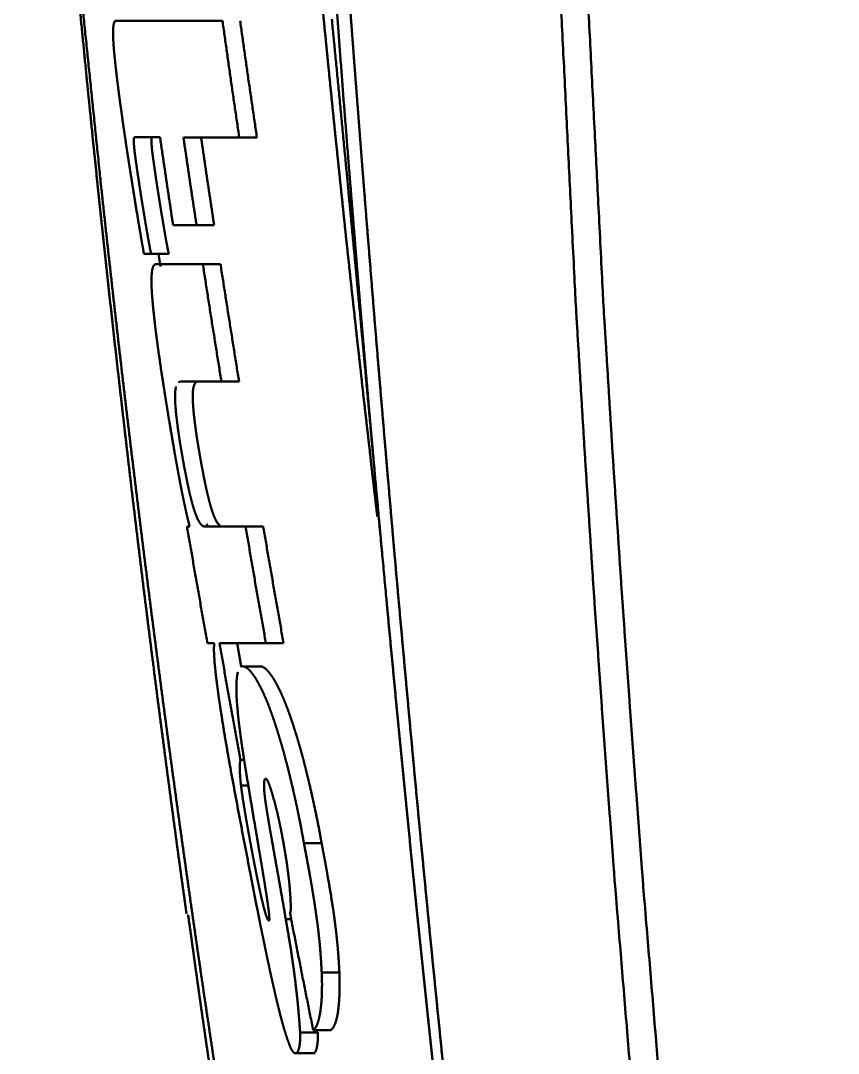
# Paper-space layout 'Layout1' of a CAD drawing. Header units: millimetres. Extents: x 102 to 294, y 28 to 266.
# Drawn here: x 249.74 to 259.86, y 131.88 to 144.66 of the extents above; entities that cross this region are included whole.
import ezdxf

# ---------------------------------------------------------------- set-up
doc = ezdxf.new("R2010")
doc.units = ezdxf.units.MM
doc.layers.add('170', color=7, linetype='Continuous', true_color=0xffffff)

psp = doc.layouts.get("Layout1")

# ---------------------------------------------------------------- linework, layer by layer
at = {"layer": '170', "color": 155, "linetype": 'Continuous', "lineweight": 50}
for p, q in [((252.444, 143.219), (252.663, 143.219)), ((251.916, 142.131), (252.134, 142.131)), ((251.445, 141.777), (251.469, 141.619)), ((251.994, 141.651), (252.212, 141.651)), ((251.721, 140.199), (251.693, 140.189)), ((252.224, 140.199), (252.442, 140.199)), ((252.042, 138.435), (252.05, 138.402)), ((252.523, 138.402), (252.741, 138.402)), ((252.469, 136.668), (252.417, 136.957)), ((252.775, 136.957), (252.993, 136.957)), ((252.476, 136.668), (252.464, 136.668)), ((252.461, 135.514), (252.505, 135.514)), ((252.556, 135.197), (252.466, 135.197)), ((253.245, 134.481), (253.464, 134.481)), ((253.02, 133.543), (253.086, 133.543)), ((253.416, 132.14), (253.198, 132.14))]:
    psp.add_line(p, q, dxfattribs=at)
for points, knots in [([(254.153, 138.527), (254.127, 138.749), (254.097, 139.006), (254.082, 139.136), (254.053, 139.395), (254.038, 139.525), (254.008, 139.787), (253.978, 140.05), (253.949, 140.315), (253.934, 140.448), (253.904, 140.715), (253.889, 140.849), (253.86, 141.118), (253.83, 141.389), (253.801, 141.662), (253.771, 141.936), (253.742, 142.212), (253.713, 142.489), (253.684, 142.768), (253.669, 142.908), (253.64, 143.189), (253.625, 143.33), (253.597, 143.613), (253.568, 143.898), (253.539, 144.185), (253.525, 144.329), (253.496, 144.618), (253.482, 144.763), (253.453, 145.054), (253.425, 145.347), (253.397, 145.641), (253.368, 145.937), (253.354, 146.086), (253.326, 146.384), (253.312, 146.534), (253.282, 146.861), (253.252, 147.194), (253.221, 147.532), (253.206, 147.705), (253.175, 148.052), (253.145, 148.405), (253.114, 148.765), (253.098, 148.946), (253.068, 149.314), (253.052, 149.501), (253.021, 149.877), (252.99, 150.26), (252.975, 150.453), (252.945, 150.844), (252.929, 151.043), (252.899, 151.443), (252.884, 151.645), (252.853, 152.054), (252.838, 152.262), (252.808, 152.679), (252.794, 152.89), (252.764, 153.317), (252.735, 153.749), (252.706, 154.188), (252.692, 154.41), (252.663, 154.858), (252.636, 155.311), (252.622, 155.54), (252.595, 156.002), (252.568, 156.47), (252.542, 156.944), (252.516, 157.424), (252.504, 157.667), (252.491, 157.91), (252.467, 158.402), (252.455, 158.651), (252.431, 159.152), (252.409, 159.659), (252.398, 159.914), (252.376, 160.43), (252.366, 160.691), (252.356, 160.952), (252.346, 161.216), (252.336, 161.48), (252.326, 161.747), (252.317, 162.014), (252.299, 162.553), (252.29, 162.826), (252.282, 163.099), (252.274, 163.375), (252.266, 163.651), (252.258, 163.93), (252.251, 164.209), (252.244, 164.491), (252.237, 164.773), (252.231, 165.058), (252.225, 165.343), (252.219, 165.631), (252.213, 165.918), (252.208, 166.209), (252.203, 166.5), (252.198, 166.794), (252.194, 167.088), (252.19, 167.385), (252.186, 167.682), (252.182, 167.982), (252.179, 168.282), (252.177, 168.585), (252.174, 168.888), (252.172, 169.195), (252.171, 169.501), (252.169, 169.81), (252.168, 170.119), (252.168, 170.431), (252.168, 170.743), (252.168, 171.058), (252.169, 171.374), (252.171, 172.01)], [0, 0, 0.006666, 0.014375, 0.018253, 0.026031, 0.029932, 0.037778, 0.045671, 0.05361, 0.057601, 0.065609, 0.069624, 0.0777, 0.085822, 0.093989, 0.102203, 0.110462, 0.118768, 0.127119, 0.131317, 0.139738, 0.14396, 0.152449, 0.160984, 0.169565, 0.173879, 0.182529, 0.186866, 0.195585, 0.204351, 0.213162, 0.22202, 0.226472, 0.235399, 0.239874, 0.249659, 0.259618, 0.269751, 0.274904, 0.285298, 0.295865, 0.306607, 0.312021, 0.323024, 0.328612, 0.339876, 0.351314, 0.357076, 0.368776, 0.374712, 0.386673, 0.392698, 0.404921, 0.411119, 0.423604, 0.42989, 0.442637, 0.455559, 0.468656, 0.475292, 0.488651, 0.502187, 0.508998, 0.522796, 0.53677, 0.550919, 0.565245, 0.572495, 0.579746, 0.594423, 0.60185, 0.616792, 0.631911, 0.639514, 0.654898, 0.662678, 0.670458, 0.678327, 0.686196, 0.694153, 0.702111, 0.718203, 0.726338, 0.734473, 0.742697, 0.750921, 0.759234, 0.767547, 0.775949, 0.784351, 0.792843, 0.801334, 0.809915, 0.818496, 0.827166, 0.835837, 0.844596, 0.853356, 0.862206, 0.871056, 0.879995, 0.888935, 0.897965, 0.906994, 0.916114, 0.925234, 0.934444, 0.943654, 0.952954, 0.962255, 0.971645, 0.981037, 1, 1]), ([(254.21, 138.088), (254.128, 138.989), (254.074, 139.595), (254.021, 140.201), (253.968, 140.819), (253.916, 141.438), (253.865, 142.069), (253.814, 142.7), (253.741, 143.62), (253.671, 144.541), (253.607, 145.411), (253.545, 146.281), (253.489, 147.1), (253.434, 147.919), (253.385, 148.687), (253.337, 149.456), (253.294, 150.173), (253.252, 150.89), (253.215, 151.555), (253.179, 152.221), (253.146, 152.835), (253.115, 153.449), (253.087, 154.011), (253.061, 154.573), (253.037, 155.083), (253.014, 155.594), (252.995, 156.052), (252.975, 156.511), (252.959, 156.917), (252.943, 157.323), (252.927, 157.743), (252.911, 158.163), (252.896, 158.58), (252.881, 158.996), (252.868, 159.409), (252.854, 159.821), (252.841, 160.23), (252.829, 160.639), (252.817, 161.045), (252.806, 161.45), (252.795, 161.852), (252.785, 162.253), (252.775, 162.651), (252.766, 163.049), (252.758, 163.443), (252.749, 163.837), (252.742, 164.228), (252.734, 164.618), (252.728, 165.005), (252.721, 165.392), (252.716, 165.775), (252.71, 166.158), (252.705, 166.537), (252.701, 166.916), (252.697, 167.291), (252.693, 167.667), (252.69, 168.038), (252.687, 168.41), (252.685, 168.777), (252.683, 169.145), (252.682, 169.509), (252.681, 169.873), (252.68, 170.233), (252.68, 170.593), (252.68, 170.949), (252.68, 171.305), (252.682, 172.01)], [0, 0, 0.026632, 0.044537, 0.062447, 0.080716, 0.098989, 0.117622, 0.136259, 0.163434, 0.190619, 0.216294, 0.241977, 0.266146, 0.290322, 0.312979, 0.335642, 0.356784, 0.377929, 0.397551, 0.417175, 0.435272, 0.453371, 0.46994, 0.486511, 0.501551, 0.516591, 0.530098, 0.543606, 0.555578, 0.567551, 0.579922, 0.592293, 0.604556, 0.616819, 0.628974, 0.641129, 0.653175, 0.665221, 0.677157, 0.689095, 0.700922, 0.712749, 0.724466, 0.736184, 0.747791, 0.759398, 0.770894, 0.78239, 0.793776, 0.805161, 0.816435, 0.827709, 0.838871, 0.850033, 0.861084, 0.872134, 0.883072, 0.89401, 0.904835, 0.91566, 0.926373, 0.937086, 0.947685, 0.958284, 0.96877, 0.979256, 1, 1]), ([(252.865, 172.01), (252.864, 171.633), (252.863, 171.445), (252.862, 171.072), (252.862, 170.701), (252.862, 170.332), (252.862, 169.966), (252.863, 169.783), (252.864, 169.42), (252.865, 169.06), (252.867, 168.702), (252.869, 168.347), (252.871, 167.994), (252.874, 167.643), (252.877, 167.295), (252.88, 166.949), (252.884, 166.605), (252.888, 166.264), (252.89, 166.095), (252.895, 165.757), (252.899, 165.422), (252.904, 165.089), (252.907, 164.923), (252.913, 164.594), (252.915, 164.431), (252.921, 164.105), (252.924, 163.943), (252.931, 163.621), (252.937, 163.301), (252.94, 163.143), (252.947, 162.827), (252.951, 162.669), (252.958, 162.357), (252.966, 162.047), (252.969, 161.893), (252.977, 161.586), (252.985, 161.282), (252.989, 161.13), (252.998, 160.83), (253.002, 160.681), (253.01, 160.384), (253.015, 160.236), (253.024, 159.942), (253.033, 159.651), (253.042, 159.362), (253.051, 159.076), (253.061, 158.792), (253.07, 158.51), (253.08, 158.231), (253.09, 157.954), (253.1, 157.679), (253.111, 157.407), (253.121, 157.137), (253.131, 156.87), (253.142, 156.605), (253.153, 156.342), (253.163, 156.081), (253.169, 155.952), (253.18, 155.695), (253.185, 155.567), (253.196, 155.314), (253.202, 155.189), (253.213, 154.939), (253.224, 154.691), (253.236, 154.446), (253.241, 154.324), (253.253, 154.082), (253.264, 153.843), (253.27, 153.725), (253.282, 153.489), (253.287, 153.372), (253.299, 153.139), (253.311, 152.909), (253.322, 152.682), (253.328, 152.569), (253.34, 152.345), (253.352, 152.123), (253.358, 152.013), (253.369, 151.795), (253.375, 151.687), (253.387, 151.472), (253.393, 151.366), (253.405, 151.154), (253.416, 150.946), (253.428, 150.739), (253.44, 150.535), (253.452, 150.333), (253.463, 150.134), (253.469, 150.035), (253.481, 149.839), (253.487, 149.741), (253.498, 149.549), (253.51, 149.359), (253.522, 149.171), (253.533, 148.985), (253.545, 148.802), (253.55, 148.712), (253.562, 148.532), (253.573, 148.355), (253.584, 148.18), (253.59, 148.093), (253.601, 147.921), (253.612, 147.752), (253.618, 147.669), (253.629, 147.503), (253.64, 147.339), (253.65, 147.178), (253.656, 147.098), (253.667, 146.941), (253.677, 146.786), (253.688, 146.633), (253.698, 146.482), (253.709, 146.334), (253.714, 146.261), (253.724, 146.116), (253.734, 145.973), (253.744, 145.833), (253.749, 145.764), (253.759, 145.627), (253.763, 145.56), (253.773, 145.427), (253.783, 145.296), (253.792, 145.167), (253.797, 145.103), (253.806, 144.978), (253.81, 144.917), (253.819, 144.795), (253.828, 144.676), (253.837, 144.559), (253.841, 144.501), (253.85, 144.387), (253.858, 144.276), (253.862, 144.222), (253.87, 144.114), (253.875, 144.061), (253.882, 143.956), (253.89, 143.855), (253.898, 143.755), (253.905, 143.658), (253.913, 143.562), (253.92, 143.47), (253.927, 143.379), (253.934, 143.291), (253.94, 143.205), (253.947, 143.122), (253.953, 143.041), (253.959, 142.962), (253.965, 142.885), (253.968, 142.848), (253.974, 142.775), (253.977, 142.739), (253.982, 142.67), (254.041, 141.931), (254.1, 141.202), (254.159, 140.481), (254.189, 140.125), (254.249, 139.417), (254.279, 139.065), (254.339, 138.37), (254.369, 138.027), (254.43, 137.344), (254.491, 136.671), (254.552, 136.006), (254.613, 135.349), (254.674, 134.701), (254.736, 134.062), (254.797, 133.431), (254.859, 132.809), (254.921, 132.195), (254.951, 131.891), (255.013, 131.29), (255.044, 130.994), (255.105, 130.406), (255.167, 129.827), (255.228, 129.256), (255.289, 128.694), (255.32, 128.415), (255.381, 127.866), (255.442, 127.325), (255.502, 126.793), (255.563, 126.269), (255.593, 126.011), (255.652, 125.5), (255.712, 124.998), (255.741, 124.749), (255.8, 124.259), (255.859, 123.778), (255.917, 123.305), (255.974, 122.841), (256.031, 122.385), (256.059, 122.161), (256.115, 121.718), (256.171, 121.283), (256.225, 120.857), (256.279, 120.439), (256.306, 120.232), (256.359, 119.826), (256.386, 119.628), (256.437, 119.235), (256.489, 118.85), (256.514, 118.66), (256.564, 118.288), (256.589, 118.106), (256.637, 117.747), (256.685, 117.396), (256.732, 117.053), (256.777, 116.719), (256.8, 116.554), (256.844, 116.232), (256.888, 115.918), (256.909, 115.766), (256.95, 115.465), (256.971, 115.316), (257.011, 115.027), (257.049, 114.747), (257.087, 114.475), (257.123, 114.211), (257.158, 113.955)], [0, 0, 0.006473, 0.009689, 0.0161, 0.02247, 0.028799, 0.035086, 0.038219, 0.044445, 0.050629, 0.056771, 0.062873, 0.068934, 0.074953, 0.080931, 0.086869, 0.092765, 0.09862, 0.101527, 0.107321, 0.113074, 0.118785, 0.121631, 0.127282, 0.130087, 0.135676, 0.13846, 0.143988, 0.149475, 0.152199, 0.157625, 0.160328, 0.165692, 0.171017, 0.173658, 0.178922, 0.184144, 0.186745, 0.191907, 0.194468, 0.199568, 0.202108, 0.207148, 0.212148, 0.217106, 0.222025, 0.226903, 0.23174, 0.236537, 0.241293, 0.246009, 0.250685, 0.25532, 0.259915, 0.264469, 0.268983, 0.273457, 0.275674, 0.280087, 0.282284, 0.286637, 0.288793, 0.293086, 0.297338, 0.30155, 0.303646, 0.307798, 0.311909, 0.313945, 0.317997, 0.320012, 0.324003, 0.327954, 0.331865, 0.333801, 0.337652, 0.341462, 0.343358, 0.347108, 0.348963, 0.352654, 0.354489, 0.358119, 0.361709, 0.365259, 0.36877, 0.37224, 0.37567, 0.377365, 0.380735, 0.38241, 0.38572, 0.38899, 0.39222, 0.39541, 0.39856, 0.400115, 0.403206, 0.406256, 0.409266, 0.410761, 0.413712, 0.416622, 0.418058, 0.420908, 0.423719, 0.42649, 0.427865, 0.430576, 0.433247, 0.435879, 0.43847, 0.441021, 0.442277, 0.444769, 0.447221, 0.449633, 0.450829, 0.453181, 0.454337, 0.45663, 0.458882, 0.461095, 0.462191, 0.464344, 0.465401, 0.467495, 0.469548, 0.471562, 0.472559, 0.474513, 0.476427, 0.477364, 0.479219, 0.480136, 0.481931, 0.483686, 0.485402, 0.487077, 0.488713, 0.490309, 0.491866, 0.493382, 0.494859, 0.496296, 0.497694, 0.499051, 0.500369, 0.501008, 0.502266, 0.502885, 0.504084, 0.516793, 0.529355, 0.54177, 0.547905, 0.560099, 0.566159, 0.578134, 0.584048, 0.595804, 0.607413, 0.618875, 0.630192, 0.641361, 0.652385, 0.663262, 0.673992, 0.684576, 0.68983, 0.700194, 0.705304, 0.715448, 0.725446, 0.735298, 0.745003, 0.749819, 0.759305, 0.768645, 0.777839, 0.786887, 0.791339, 0.800168, 0.808852, 0.813157, 0.821623, 0.829943, 0.838118, 0.846148, 0.854033, 0.857904, 0.865572, 0.873096, 0.880475, 0.88771, 0.891291, 0.898309, 0.901747, 0.908548, 0.915206, 0.918497, 0.924938, 0.928087, 0.934312, 0.940392, 0.946328, 0.95212, 0.954979, 0.960556, 0.965988, 0.968634, 0.973851, 0.976423, 0.981424, 0.986283, 0.990998, 0.995571, 1, 1]), ([(259.531, 112.712), (259.006, 116.193), (258.533, 119.704), (258.315, 121.469), (258.109, 123.239), (257.914, 125.013), (257.73, 126.793), (257.393, 130.364), (257.096, 133.949), (256.961, 135.745), (256.835, 137.545), (256.718, 139.346), (256.609, 141.15), (256.251, 148.382), (256.011, 155.634), (255.873, 162.899), (255.829, 170.17)], [0, 0, 0.061086, 0.122554, 0.153406, 0.184324, 0.215303, 0.24634, 0.308572, 0.370988, 0.402253, 0.43355, 0.464875, 0.496226, 0.621859, 0.747767, 0.873836, 1, 1]), ([(256.093, 170.17), (256.165, 162.898), (256.325, 155.633), (256.584, 148.378), (256.952, 141.143), (257.063, 139.338), (257.182, 137.536), (257.31, 135.736), (257.445, 133.938), (257.743, 130.352), (258.079, 126.78), (258.262, 125), (258.456, 123.225), (258.66, 121.455), (258.875, 119.69), (259.341, 116.179), (259.858, 112.699)], [0, 0, 0.126148, 0.252223, 0.378154, 0.503823, 0.535183, 0.566517, 0.597823, 0.629096, 0.691523, 0.75376, 0.784797, 0.815772, 0.846684, 0.877525, 0.938962, 1, 1]), ([(249.739, 154.037), (249.748, 153.898), (249.779, 153.409), (249.811, 152.921), (249.847, 152.393), (249.884, 151.865), (249.941, 151.07), (250, 150.276), (250.063, 149.472), (250.128, 148.668), (250.189, 147.93), (250.253, 147.191), (250.309, 146.561), (250.366, 145.931), (250.426, 145.29), (250.488, 144.648), (250.56, 143.917), (250.634, 143.186), (250.698, 142.57), (250.763, 141.954), (250.83, 141.339), (250.898, 140.724), (250.968, 140.108), (251.039, 139.493), (251.113, 138.86), (251.189, 138.228), (251.269, 137.574), (251.351, 136.921), (251.436, 136.256), (251.523, 135.591), (251.599, 135.018), (251.676, 134.446), (251.726, 134.082), (251.777, 133.719), (251.792, 133.608)], [0, 0, 0.006792, 0.030638, 0.054484, 0.080252, 0.106019, 0.14481, 0.183598, 0.222857, 0.262112, 0.298207, 0.334299, 0.365092, 0.395883, 0.427263, 0.458638, 0.494413, 0.530183, 0.560358, 0.59053, 0.620652, 0.650772, 0.680937, 0.711099, 0.742119, 0.773134, 0.805195, 0.83725, 0.869914, 0.902572, 0.930696, 0.958815, 0.976682, 0.994545, 1, 1]), ([(249.77, 153.844), (249.828, 152.969), (249.931, 151.505), (250.043, 150.041), (250.184, 148.328), (250.336, 146.616), (250.524, 144.657), (250.726, 142.7), (250.8, 142.017), (250.876, 141.334), (250.952, 140.665), (251.03, 139.997), (251.108, 139.343), (251.188, 138.69), (251.267, 138.051), (251.348, 137.412), (251.429, 136.787), (251.511, 136.163), (251.593, 135.553), (251.676, 134.943), (251.759, 134.347), (251.843, 133.752), (251.927, 133.17), (252.012, 132.589), (252.097, 132.023), (252.182, 131.456), (252.267, 130.903), (252.353, 130.351), (252.438, 129.813), (252.525, 129.275), (252.61, 128.75), (252.697, 128.226), (252.771, 127.785), (252.845, 127.343), (252.931, 126.84), (253.018, 126.338), (253.116, 125.774), (253.216, 125.211), (253.329, 124.587), (253.443, 123.963), (253.57, 123.279), (253.7, 122.596), (253.843, 121.852), (253.989, 121.109), (254.085, 120.628), (254.182, 120.147), (254.274, 119.699), (254.366, 119.252), (254.453, 118.836), (254.541, 118.422), (254.623, 118.039), (254.706, 117.657), (254.782, 117.308), (254.859, 116.959), (254.93, 116.642), (255.001, 116.325), (255.065, 116.041), (255.13, 115.757), (255.188, 115.504), (255.247, 115.253), (255.298, 115.033), (255.35, 114.813), (255.394, 114.625), (255.439, 114.437), (255.514, 114.124)], [0, 0, 0.021812, 0.058354, 0.094891, 0.137672, 0.180443, 0.229433, 0.278407, 0.295508, 0.312607, 0.329351, 0.346093, 0.36248, 0.378865, 0.394897, 0.410926, 0.426603, 0.442276, 0.457599, 0.472918, 0.487887, 0.502853, 0.51747, 0.532084, 0.54635, 0.560613, 0.574529, 0.588441, 0.602009, 0.615572, 0.628792, 0.642007, 0.653156, 0.664302, 0.676998, 0.68969, 0.703933, 0.718168, 0.733954, 0.749729, 0.767052, 0.78436, 0.803213, 0.822046, 0.834261, 0.846466, 0.857852, 0.869229, 0.879789, 0.890339, 0.900072, 0.909796, 0.918703, 0.927601, 0.935684, 0.943759, 0.951019, 0.958272, 0.964712, 0.971147, 0.976771, 0.98239, 0.987199, 0.992006, 1, 1]), ([(250.995, 143.474), (250.978, 143.597), (250.961, 143.718), (250.946, 143.837), (250.931, 143.953), (250.925, 144.01), (250.918, 144.065), (250.912, 144.119), (250.907, 144.171), (250.902, 144.22), (250.897, 144.268), (250.895, 144.291), (250.893, 144.314), (250.891, 144.336), (250.89, 144.357), (250.885, 144.434), (250.883, 144.5), (250.883, 144.515), (250.883, 144.529), (250.883, 144.542), (250.884, 144.554), (250.885, 144.577), (250.887, 144.596), (250.892, 144.627), (250.9, 144.648), (250.905, 144.655), (250.91, 144.66), (250.916, 144.663), (250.922, 144.664)], [0, 0, 0.102879, 0.203824, 0.302628, 0.398992, 0.44618, 0.492289, 0.536864, 0.57983, 0.621141, 0.660727, 0.67986, 0.698541, 0.716736, 0.734325, 0.798322, 0.852495, 0.864549, 0.876024, 0.886911, 0.89718, 0.915816, 0.932051, 0.95807, 0.976608, 0.983644, 0.989589, 0.994858, 1, 1]), ([(250.922, 144.664), (251.201, 144.664), (252.237, 144.664)], [0, 0, 0.21227, 1, 1]), ([(252.237, 144.664), (252.339, 143.942), (252.444, 143.219)], [0, 0, 0.500002, 1, 1]), ([(252.663, 143.219), (252.557, 143.942), (252.455, 144.664)], [0, 0, 0.499997, 1, 1]), ([(253.59, 144.682), (253.674, 143.825), (253.763, 142.899), (253.833, 142.162), (253.883, 141.632), (253.935, 141.081), (254.005, 140.328), (254.091, 139.393), (254.16, 138.637)], [0, 0, 0.141878, 0.295043, 0.417026, 0.504665, 0.5958, 0.720403, 0.875018, 1, 1]), ([(251.265, 141.777), (251.26, 141.802), (251.252, 141.853), (251.238, 141.93), (251.229, 141.982), (251.212, 142.086), (251.194, 142.189), (251.16, 142.398), (251.126, 142.609), (251.109, 142.715), (251.092, 142.822), (251.076, 142.928), (251.059, 143.035), (251.043, 143.142), (251.027, 143.249), (251.019, 143.303), (251.011, 143.357), (251.003, 143.411), (250.996, 143.465)], [0, 0, 0.015147, 0.045549, 0.091318, 0.121914, 0.183285, 0.24487, 0.368712, 0.493578, 0.556395, 0.619355, 0.682401, 0.745563, 0.808863, 0.872336, 0.90415, 0.936026, 0.967972, 1, 1]), ([(251.156, 143.222), (251.153, 143.222), (251.15, 143.221), (251.148, 143.221), (251.145, 143.219), (251.143, 143.216), (251.141, 143.21), (251.14, 143.206), (251.139, 143.202), (251.139, 143.196), (251.139, 143.189), (251.139, 143.181), (251.139, 143.172), (251.139, 143.163), (251.14, 143.153), (251.141, 143.132), (251.143, 143.11), (251.145, 143.087), (251.146, 143.075), (251.147, 143.063), (251.149, 143.051), (251.15, 143.039), (251.152, 143.026), (251.153, 143.013), (251.157, 142.987), (251.16, 142.961), (251.164, 142.935), (251.167, 142.909), (251.175, 142.857), (251.182, 142.805), (251.198, 142.7), (251.214, 142.596), (251.23, 142.491), (251.247, 142.387), (251.264, 142.283), (251.281, 142.18), (251.298, 142.077), (251.316, 141.974), (251.325, 141.924), (251.335, 141.874), (251.339, 141.849), (251.344, 141.824), (251.349, 141.8), (251.354, 141.777)], [0, 0, 0.002035, 0.004034, 0.006008, 0.008114, 0.010781, 0.014765, 0.017523, 0.020922, 0.024992, 0.029681, 0.034987, 0.040856, 0.047242, 0.054011, 0.06829, 0.083349, 0.098939, 0.106882, 0.114999, 0.123353, 0.131875, 0.140514, 0.149236, 0.166901, 0.184717, 0.202575, 0.220446, 0.256239, 0.292075, 0.363837, 0.43571, 0.507528, 0.579143, 0.650561, 0.721752, 0.792691, 0.863289, 0.898329, 0.932928, 0.950015, 0.966921, 0.983608, 1, 1]), ([(251.572, 141.777), (251.567, 141.8), (251.562, 141.825), (251.557, 141.849), (251.553, 141.874), (251.543, 141.924), (251.534, 141.975), (251.516, 142.078), (251.499, 142.181), (251.481, 142.286), (251.464, 142.39), (251.448, 142.495), (251.431, 142.6), (251.415, 142.705), (251.4, 142.81), (251.392, 142.863), (251.385, 142.915), (251.381, 142.942), (251.377, 142.968), (251.374, 142.994), (251.371, 143.02), (251.369, 143.032), (251.368, 143.045), (251.366, 143.057), (251.365, 143.07), (251.364, 143.075), (251.364, 143.081), (251.363, 143.093), (251.362, 143.104), (251.361, 143.115), (251.359, 143.137), (251.358, 143.157), (251.357, 143.167), (251.357, 143.176), (251.357, 143.184), (251.357, 143.191), (251.357, 143.203), (251.359, 143.211), (251.36, 143.214), (251.361, 143.216), (251.362, 143.218), (251.363, 143.219), (251.366, 143.221), (251.369, 143.221), (251.371, 143.222), (251.374, 143.222)], [0, 0, 0.016505, 0.033276, 0.05024, 0.067367, 0.101982, 0.136993, 0.207836, 0.279302, 0.350996, 0.422908, 0.495019, 0.56723, 0.639491, 0.711697, 0.747738, 0.783703, 0.801652, 0.819579, 0.837413, 0.855061, 0.863795, 0.872445, 0.880994, 0.889299, 0.893282, 0.897193, 0.904958, 0.912637, 0.920208, 0.934955, 0.948851, 0.95533, 0.96139, 0.966999, 0.972072, 0.980211, 0.985865, 0.987922, 0.989585, 0.990936, 0.992103, 0.994126, 0.996065, 0.998021, 1, 1]), ([(251.626, 142.131), (251.544, 142.676), (251.464, 143.222)], [0, 0, 0.500001, 1, 1]), ([(251.754, 143.219), (251.834, 142.675), (251.916, 142.131)], [0, 0, 0.5, 1, 1]), ([(252.134, 142.131), (252.052, 142.675), (251.972, 143.219)], [0, 0, 0.500002, 1, 1]), ([(251.647, 139.304), (251.611, 139.515), (251.575, 139.726), (251.558, 139.831), (251.541, 139.937), (251.524, 140.042), (251.516, 140.095), (251.508, 140.148), (251.476, 140.354), (251.447, 140.554), (251.434, 140.651), (251.421, 140.746), (251.409, 140.838), (251.399, 140.926), (251.381, 141.09), (251.368, 141.237), (251.365, 141.271), (251.363, 141.303), (251.361, 141.335), (251.36, 141.364), (251.358, 141.419), (251.359, 141.468), (251.359, 141.491), (251.36, 141.512), (251.362, 141.532), (251.363, 141.55), (251.368, 141.581), (251.375, 141.607), (251.382, 141.626), (251.392, 141.64), (251.403, 141.648), (251.415, 141.651)], [0, 0, 0.089612, 0.179148, 0.223883, 0.2686, 0.313291, 0.335642, 0.357954, 0.445501, 0.5299, 0.570873, 0.61098, 0.649794, 0.68689, 0.755873, 0.817726, 0.832013, 0.845702, 0.858756, 0.871185, 0.894208, 0.914818, 0.92423, 0.933049, 0.941285, 0.94892, 0.962303, 0.97328, 0.982096, 0.989064, 0.994746, 1, 1]), ([(251.994, 141.651), (252.107, 140.925), (252.224, 140.199)], [0, 0, 0.499999, 1, 1]), ([(252.442, 140.199), (252.326, 140.925), (252.212, 141.651)], [0, 0, 0.499998, 1, 1]), ([(251.662, 140.132), (251.659, 140.12), (251.656, 140.1), (251.653, 140.078), (251.652, 140.053), (251.651, 140.024), (251.651, 139.992), (251.651, 139.957), (251.653, 139.918), (251.656, 139.876), (251.658, 139.854), (251.66, 139.831), (251.662, 139.807), (251.665, 139.783), (251.671, 139.732), (251.677, 139.68), (251.681, 139.652), (251.684, 139.625), (251.688, 139.597), (251.692, 139.57), (251.7, 139.514), (251.709, 139.457), (251.718, 139.4), (251.728, 139.343), (251.748, 139.229), (251.768, 139.116)], [0, 0, 0.012465, 0.031688, 0.053478, 0.078151, 0.106033, 0.137236, 0.171644, 0.209362, 0.250628, 0.27261, 0.295275, 0.318531, 0.342373, 0.391795, 0.443503, 0.470165, 0.497168, 0.524317, 0.551633, 0.606729, 0.66241, 0.718652, 0.775208, 0.887942, 1, 1]), ([(251.987, 139.117), (251.966, 139.229), (251.947, 139.342), (251.937, 139.398), (251.928, 139.455), (251.919, 139.511), (251.911, 139.567), (251.896, 139.677), (251.883, 139.781), (251.875, 139.875), (251.87, 139.956), (251.869, 139.992), (251.869, 140.024), (251.87, 140.052), (251.871, 140.077), (251.874, 140.1), (251.877, 140.119), (251.881, 140.136), (251.886, 140.151), (251.896, 140.173), (251.909, 140.188), (251.911, 140.189)], [0, 0, 0.104754, 0.209488, 0.261847, 0.314221, 0.366622, 0.418954, 0.520673, 0.616398, 0.702792, 0.777375, 0.810049, 0.83932, 0.865458, 0.888747, 0.909453, 0.927658, 0.943513, 0.957353, 0.980038, 0.997884, 1, 1]), ([(251.832, 138.402), (251.81, 138.487), (251.788, 138.581), (251.777, 138.632), (251.765, 138.685), (251.754, 138.74), (251.742, 138.798), (251.718, 138.916), (251.695, 139.04), (251.683, 139.104), (251.671, 139.17), (251.659, 139.236), (251.647, 139.304)], [0, 0, 0.095622, 0.20107, 0.257445, 0.316269, 0.377605, 0.440989, 0.57226, 0.709367, 0.780099, 0.852312, 0.925742, 1, 1]), ([(251.768, 139.116), (251.769, 139.112), (251.77, 139.107)], [0, 0, 0.499266, 1, 1]), ([(251.77, 139.107), (251.787, 139.022), (251.803, 138.94), (251.812, 138.9), (251.82, 138.86), (251.825, 138.841), (251.829, 138.822), (251.833, 138.804), (251.838, 138.785), (251.855, 138.717), (251.872, 138.655), (251.881, 138.626), (251.889, 138.6), (251.898, 138.575), (251.906, 138.552), (251.914, 138.532), (251.922, 138.513), (251.929, 138.495), (251.937, 138.48), (251.952, 138.454), (251.966, 138.434), (251.98, 138.419), (251.993, 138.409), (252.007, 138.403), (252.02, 138.402)], [0, 0, 0.112576, 0.221688, 0.274856, 0.327046, 0.352756, 0.378099, 0.402932, 0.42721, 0.519078, 0.602566, 0.641236, 0.677616, 0.71141, 0.742707, 0.771647, 0.79838, 0.823004, 0.845518, 0.88444, 0.916374, 0.94262, 0.964426, 0.9831, 1, 1]), ([(252.208, 138.412), (252.184, 138.434), (252.177, 138.443), (252.17, 138.454), (252.162, 138.467), (252.155, 138.481), (252.139, 138.514), (252.123, 138.554), (252.115, 138.577), (252.107, 138.602), (252.098, 138.629), (252.09, 138.658), (252.072, 138.721), (252.055, 138.791), (252.05, 138.809), (252.046, 138.828), (252.042, 138.847), (252.037, 138.867), (252.029, 138.906), (252.02, 138.947), (252.003, 139.03), (251.987, 139.117)], [0, 0, 0.043447, 0.059278, 0.076805, 0.096242, 0.11765, 0.16657, 0.224537, 0.257302, 0.292727, 0.330602, 0.370679, 0.457649, 0.553892, 0.57943, 0.605446, 0.631772, 0.658417, 0.712626, 0.768035, 0.882321, 1, 1]), ([(254.16, 138.639), (254.263, 137.53), (254.324, 136.882), (254.386, 136.235), (254.451, 135.565), (254.517, 134.896), (254.582, 134.246), (254.648, 133.596), (254.713, 132.965), (254.779, 132.334), (254.845, 131.713), (254.912, 131.092), (255.069, 129.655), (255.232, 128.221), (255.397, 126.798), (255.566, 125.379), (255.738, 123.963), (255.914, 122.551), (256.096, 121.121), (256.281, 119.696), (256.402, 118.774), (256.529, 117.821), (256.677, 116.728), (256.848, 115.479), (256.945, 114.776), (257.042, 114.076)], [0, 0, 0.045025, 0.071339, 0.097609, 0.124828, 0.152029, 0.178448, 0.204855, 0.230508, 0.256148, 0.2814, 0.306638, 0.365082, 0.423442, 0.481343, 0.539141, 0.596805, 0.654327, 0.712626, 0.770718, 0.808319, 0.847193, 0.89179, 0.942757, 0.971424, 1, 1]), ([(252.051, 136.957), (251.923, 137.679), (251.798, 138.402)], [0, 0, 0.499993, 1, 1]), ([(252.523, 138.402), (252.647, 137.679), (252.775, 136.957)], [0, 0, 0.500007, 1, 1]), ([(252.993, 136.957), (252.866, 137.679), (252.741, 138.402)], [0, 0, 0.499993, 1, 1]), ([(252.14, 136.711), (252.135, 136.785), (252.132, 136.851), (252.132, 136.908), (252.135, 136.957)], [0, 0, 0.301314, 0.568233, 0.801124, 1, 1]), ([(252.199, 136.957), (252.329, 136.235), (252.461, 135.514)], [0, 0, 0.500007, 1, 1]), ([(252.331, 135.433), (252.299, 135.617), (252.268, 135.795), (252.24, 135.968), (252.214, 136.135), (252.202, 136.216), (252.19, 136.294), (252.18, 136.37), (252.17, 136.443), (252.153, 136.582), (252.14, 136.711)], [0, 0, 0.144455, 0.284308, 0.419629, 0.550386, 0.613639, 0.674887, 0.734095, 0.791302, 0.899704, 1, 1]), ([(252.467, 136.669), (252.474, 136.671), (252.481, 136.673), (252.488, 136.673), (252.496, 136.671), (252.504, 136.669)], [0, 0, 0.189276, 0.377719, 0.572095, 0.77736, 1, 1]), ([(252.504, 136.669), (252.526, 136.66), (252.549, 136.644), (252.574, 136.621), (252.6, 136.59), (252.614, 136.572), (252.628, 136.552), (252.642, 136.531), (252.656, 136.508), (252.685, 136.457), (252.715, 136.4), (252.73, 136.369), (252.745, 136.336), (252.76, 136.302), (252.776, 136.267), (252.806, 136.192), (252.836, 136.112), (252.866, 136.028), (252.895, 135.94), (252.924, 135.849), (252.952, 135.755)], [0, 0, 0.022618, 0.049881, 0.082625, 0.121453, 0.143277, 0.166652, 0.191439, 0.217626, 0.274124, 0.336233, 0.369404, 0.404056, 0.440156, 0.477452, 0.555244, 0.637225, 0.72322, 0.812893, 0.905405, 1, 1]), ([(253.464, 134.483), (253.43, 134.669), (253.393, 134.852), (253.354, 135.035), (253.313, 135.216), (253.291, 135.306), (253.269, 135.395), (253.258, 135.44), (253.246, 135.484), (253.235, 135.529), (253.223, 135.573), (253.199, 135.659), (253.174, 135.745), (253.149, 135.828), (253.123, 135.91), (253.111, 135.95), (253.097, 135.99), (253.084, 136.029), (253.071, 136.067), (253.044, 136.141), (253.017, 136.211), (252.99, 136.277), (252.963, 136.338), (252.949, 136.367), (252.936, 136.395), (252.922, 136.422), (252.909, 136.448), (252.883, 136.494), (252.857, 136.536), (252.832, 136.572), (252.808, 136.603), (252.785, 136.629), (252.763, 136.648), (252.742, 136.661), (252.723, 136.669)], [0, 0, 0.080427, 0.160441, 0.240076, 0.31932, 0.3588, 0.39818, 0.417829, 0.437455, 0.457035, 0.476499, 0.51495, 0.552794, 0.590033, 0.626617, 0.644644, 0.662473, 0.680111, 0.697473, 0.731059, 0.763051, 0.793392, 0.822066, 0.83579, 0.84908, 0.861859, 0.874108, 0.897023, 0.917868, 0.93667, 0.953444, 0.968085, 0.980574, 0.9911, 1, 1]), ([(252.425, 136.119), (252.419, 136.185), (252.414, 136.248), (252.411, 136.308), (252.409, 136.364), (252.409, 136.391), (252.409, 136.417), (252.409, 136.441), (252.41, 136.465), (252.413, 136.508), (252.417, 136.547), (252.42, 136.565), (252.423, 136.581), (252.427, 136.599)], [0, 0, 0.138414, 0.269424, 0.393153, 0.509585, 0.565076, 0.618592, 0.669779, 0.7185, 0.808709, 0.889426, 0.926305, 0.960869, 1, 1]), ([(252.699, 133.896), (252.711, 133.845), (252.722, 133.795), (252.734, 133.746), (252.745, 133.699), (252.757, 133.655), (252.768, 133.616), (252.773, 133.599), (252.779, 133.583), (252.784, 133.569), (252.788, 133.557), (252.793, 133.547), (252.797, 133.539), (252.801, 133.533), (252.805, 133.528), (252.808, 133.526), (252.811, 133.524), (252.813, 133.524), (252.814, 133.525), (252.815, 133.526), (252.816, 133.529), (252.817, 133.534), (252.817, 133.539), (252.817, 133.545), (252.817, 133.552), (252.816, 133.569), (252.815, 133.588), (252.813, 133.608), (252.811, 133.629), (252.808, 133.651), (252.805, 133.674), (252.799, 133.721), (252.792, 133.77), (252.785, 133.819), (252.777, 133.869), (252.769, 133.919), (252.761, 133.97), (252.753, 134.021), (252.744, 134.073), (252.728, 134.176), (252.71, 134.279), (252.693, 134.383), (252.658, 134.59), (252.64, 134.695), (252.605, 134.903), (252.57, 135.112), (252.536, 135.321), (252.519, 135.424), (252.503, 135.527), (252.487, 135.63), (252.472, 135.731), (252.458, 135.832), (252.445, 135.93), (252.439, 135.979), (252.434, 136.027), (252.429, 136.073), (252.425, 136.119)], [0, 0, 0.017424, 0.034466, 0.051063, 0.067059, 0.082025, 0.095495, 0.101557, 0.107036, 0.11189, 0.11614, 0.119792, 0.122832, 0.125272, 0.127185, 0.128658, 0.129806, 0.130308, 0.130795, 0.131502, 0.132543, 0.133964, 0.135737, 0.137814, 0.140176, 0.145634, 0.151833, 0.158541, 0.165667, 0.173117, 0.180779, 0.196497, 0.212643, 0.229107, 0.245824, 0.26275, 0.279815, 0.296955, 0.314152, 0.348691, 0.383379, 0.418172, 0.487973, 0.522954, 0.593066, 0.663197, 0.73312, 0.767919, 0.802507, 0.836819, 0.870778, 0.904293, 0.937228, 0.953436, 0.969385, 0.984941, 1, 1]), ([(252.952, 135.755), (252.974, 135.68), (252.996, 135.604), (253.016, 135.527), (253.037, 135.45), (253.076, 135.293), (253.113, 135.134), (253.131, 135.054), (253.149, 134.973), (253.166, 134.892), (253.183, 134.81), (253.215, 134.647), (253.245, 134.483)], [0, 0, 0.059944, 0.120325, 0.181142, 0.242381, 0.366003, 0.491107, 0.554192, 0.617621, 0.681351, 0.745143, 0.872617, 1, 1]), ([(252.466, 135.197), (252.46, 135.255), (252.456, 135.308), (252.454, 135.333), (252.452, 135.356), (252.451, 135.378), (252.451, 135.4), (252.451, 135.437), (252.453, 135.469), (252.456, 135.495), (252.461, 135.514)], [0, 0, 0.182061, 0.348944, 0.426762, 0.500811, 0.571102, 0.63739, 0.755957, 0.855576, 0.9368, 1, 1]), ([(252.576, 134.136), (252.451, 134.785), (252.331, 135.433)], [0, 0, 0.501119, 1, 1]), ([(252.841, 135.133), (252.834, 135.154), (252.827, 135.175), (252.82, 135.196), (252.812, 135.215), (252.805, 135.234), (252.798, 135.25), (252.794, 135.257), (252.791, 135.263), (252.787, 135.269), (252.784, 135.273), (252.778, 135.279), (252.772, 135.281), (252.767, 135.28), (252.763, 135.276), (252.759, 135.27), (252.756, 135.261), (252.754, 135.249), (252.752, 135.235), (252.751, 135.219), (252.751, 135.201), (252.751, 135.182), (252.752, 135.161), (252.755, 135.116), (252.76, 135.068), (252.763, 135.044), (252.766, 135.019), (252.77, 134.994), (252.773, 134.968), (252.777, 134.943), (252.781, 134.917), (252.785, 134.891), (252.789, 134.865)], [0, 0, 0.03822, 0.075673, 0.112099, 0.14717, 0.180405, 0.21057, 0.223989, 0.236123, 0.246867, 0.256093, 0.269954, 0.27997, 0.288534, 0.298048, 0.310533, 0.326725, 0.346681, 0.370484, 0.397901, 0.428346, 0.461481, 0.496963, 0.572598, 0.653174, 0.695002, 0.737521, 0.780458, 0.823766, 0.867435, 0.9114, 0.955631, 1, 1]), ([(252.466, 135.197), (252.471, 135.162), (252.475, 135.125), (252.481, 135.088), (252.486, 135.049), (252.492, 135.01), (252.499, 134.97), (252.505, 134.93), (252.512, 134.89), (252.525, 134.808), (252.539, 134.727), (252.554, 134.645), (252.569, 134.562), (252.584, 134.479), (252.6, 134.396), (252.615, 134.312), (252.632, 134.228), (252.648, 134.145), (252.665, 134.061), (252.673, 134.02), (252.682, 133.979), (252.69, 133.937), (252.699, 133.896)], [0, 0, 0.026927, 0.054858, 0.083616, 0.113084, 0.143185, 0.173708, 0.204449, 0.235354, 0.297565, 0.360252, 0.423355, 0.48683, 0.550646, 0.614791, 0.679236, 0.743739, 0.808101, 0.872304, 0.904335, 0.936305, 0.968191, 1, 1]), ([(252.841, 135.133), (252.877, 135.009), (252.911, 134.878), (252.927, 134.81), (252.942, 134.741), (252.956, 134.672), (252.97, 134.602)], [0, 0, 0.236849, 0.483846, 0.611265, 0.740351, 0.869952, 1, 1]), ([(252.789, 134.865), (252.803, 134.783), (252.817, 134.7), (252.831, 134.617), (252.846, 134.535), (252.875, 134.369), (252.934, 134.038), (252.963, 133.873), (252.992, 133.708), (253.02, 133.543)], [0, 0, 0.062212, 0.124594, 0.1871, 0.249689, 0.375003, 0.625611, 0.750681, 0.875506, 1, 1]), ([(252.97, 134.602), (253, 134.44), (253.026, 134.28), (253.038, 134.201), (253.048, 134.122), (253.058, 134.045), (253.066, 133.969)], [0, 0, 0.257663, 0.510713, 0.635587, 0.759295, 0.881012, 1, 1]), ([(253.245, 134.483), (253.284, 134.275), (253.322, 134.067), (253.34, 133.964), (253.357, 133.86), (253.373, 133.757), (253.389, 133.654), (253.403, 133.552), (253.417, 133.452), (253.428, 133.353), (253.439, 133.255), (253.447, 133.159), (253.454, 133.064), (253.46, 132.972), (253.465, 132.881)], [0, 0, 0.13081, 0.261264, 0.326313, 0.391241, 0.455906, 0.52002, 0.583404, 0.645988, 0.707704, 0.768497, 0.828316, 0.886862, 0.943981, 1, 1]), ([(253.684, 132.881), (253.679, 132.972), (253.673, 133.064), (253.666, 133.158), (253.657, 133.254), (253.652, 133.303), (253.647, 133.353), (253.641, 133.403), (253.635, 133.453), (253.622, 133.554), (253.608, 133.655), (253.576, 133.86), (253.54, 134.067), (253.522, 134.171), (253.503, 134.275), (253.483, 134.379), (253.464, 134.483)], [0, 0, 0.05598, 0.112984, 0.171292, 0.231079, 0.261577, 0.292399, 0.323412, 0.354585, 0.417382, 0.480734, 0.608867, 0.738546, 0.803791, 0.869142, 0.934546, 1, 1]), ([(252.851, 132.786), (252.833, 132.864), (252.816, 132.944), (252.799, 133.025), (252.781, 133.108), (252.764, 133.192), (252.746, 133.277), (252.729, 133.362), (252.711, 133.447), (252.677, 133.619), (252.643, 133.791), (252.609, 133.963), (252.576, 134.136)], [0, 0, 0.058288, 0.117554, 0.177872, 0.23923, 0.301527, 0.364362, 0.427421, 0.490693, 0.617759, 0.745174, 0.872591, 1, 1]), ([(253.073, 133.612), (253.076, 133.622), (253.079, 133.635), (253.08, 133.643), (253.081, 133.652), (253.081, 133.662), (253.082, 133.671), (253.082, 133.692), (253.082, 133.714), (253.081, 133.737), (253.08, 133.761), (253.078, 133.811), (253.074, 133.863), (253.07, 133.915), (253.066, 133.969)], [0, 0, 0.028773, 0.067587, 0.090337, 0.114921, 0.140931, 0.168188, 0.226006, 0.287567, 0.352199, 0.419166, 0.558008, 0.70205, 0.849693, 1, 1]), ([(255.438, 113.955), (255.406, 114.093), (255.372, 114.233), (255.338, 114.375), (255.321, 114.447), (255.287, 114.593), (255.252, 114.742), (255.217, 114.892), (255.181, 115.046), (255.163, 115.123), (255.127, 115.28), (255.09, 115.439), (255.071, 115.52), (255.034, 115.683), (254.996, 115.848), (254.977, 115.932), (254.939, 116.101), (254.901, 116.272), (254.881, 116.359), (254.842, 116.535), (254.802, 116.712), (254.762, 116.892), (254.722, 117.075), (254.702, 117.167), (254.661, 117.353), (254.62, 117.542), (254.579, 117.733), (254.537, 117.926), (254.516, 118.024), (254.474, 118.221), (254.432, 118.421), (254.389, 118.623), (254.346, 118.828), (254.303, 119.035), (254.26, 119.245), (254.216, 119.457), (254.172, 119.671), (254.128, 119.888), (254.083, 120.108), (254.039, 120.329), (254.016, 120.441), (253.971, 120.667), (253.926, 120.895), (253.881, 121.125), (253.835, 121.358), (253.789, 121.594), (253.743, 121.832), (253.72, 121.952), (253.674, 122.194), (253.627, 122.438), (253.604, 122.56), (253.558, 122.808), (253.511, 123.059), (253.464, 123.311), (253.44, 123.439), (253.393, 123.696), (253.369, 123.824), (253.322, 124.085), (253.275, 124.347), (253.251, 124.48), (253.203, 124.747), (253.18, 124.88), (253.132, 125.151), (253.084, 125.423), (253.036, 125.699), (253.012, 125.838), (252.964, 126.117), (252.916, 126.398), (252.868, 126.682), (252.844, 126.825), (252.796, 127.113), (252.748, 127.403), (252.7, 127.696), (252.652, 127.991), (252.604, 128.289), (252.556, 128.589), (252.531, 128.74), (252.483, 129.045), (252.435, 129.351), (252.387, 129.66), (252.339, 129.972), (252.291, 130.286), (252.243, 130.603), (252.196, 130.922), (252.148, 131.244), (252.1, 131.568), (252.053, 131.895), (252.029, 132.059), (251.981, 132.389), (251.934, 132.722), (251.887, 133.058), (251.84, 133.396), (251.812, 133.594)], [0, 0, 0.007076, 0.014275, 0.021598, 0.025319, 0.032826, 0.040456, 0.048208, 0.056085, 0.060054, 0.068115, 0.076299, 0.080452, 0.088821, 0.097313, 0.10159, 0.110267, 0.119068, 0.123529, 0.132514, 0.141622, 0.150854, 0.160209, 0.164918, 0.174459, 0.184122, 0.193909, 0.20382, 0.208836, 0.218932, 0.229151, 0.239493, 0.249959, 0.260548, 0.271261, 0.282097, 0.293056, 0.304139, 0.315345, 0.326675, 0.332371, 0.343886, 0.355524, 0.367285, 0.379169, 0.391177, 0.403307, 0.409434, 0.42175, 0.434188, 0.440439, 0.453062, 0.465809, 0.47868, 0.485176, 0.498232, 0.504792, 0.518033, 0.531399, 0.538142, 0.551693, 0.5585, 0.572236, 0.586096, 0.600081, 0.607134, 0.621304, 0.635598, 0.650016, 0.657256, 0.67186, 0.686588, 0.70144, 0.716416, 0.731516, 0.74674, 0.754414, 0.769824, 0.785359, 0.801018, 0.816801, 0.832708, 0.848739, 0.864895, 0.881175, 0.897579, 0.914108, 0.922404, 0.939119, 0.955958, 0.972921, 0.990009, 1, 1]), ([(253.36, 132.167), (253.215, 132.889), (253.073, 133.612)], [0, 0, 0.499997, 1, 1]), ([(253.02, 133.543), (253.054, 133.348), (253.085, 133.157), (253.112, 132.971), (253.136, 132.788), (253.157, 132.612), (253.174, 132.446), (253.187, 132.289), (253.198, 132.141)], [0, 0, 0.139814, 0.2764, 0.409813, 0.540032, 0.665189, 0.78354, 0.895175, 1, 1]), ([(253.465, 132.881), (253.469, 132.741), (253.467, 132.613), (253.464, 132.554), (253.46, 132.498), (253.457, 132.471), (253.454, 132.445), (253.451, 132.421), (253.448, 132.397), (253.432, 132.313), (253.412, 132.247), (253.406, 132.232), (253.4, 132.22), (253.394, 132.208), (253.387, 132.197), (253.374, 132.18), (253.36, 132.167)], [0, 0, 0.19086, 0.364492, 0.444969, 0.521206, 0.557622, 0.592679, 0.626332, 0.658632, 0.774464, 0.869485, 0.890099, 0.909392, 0.927373, 0.944098, 0.974052, 1, 1]), ([(253.578, 132.167), (253.606, 132.197), (253.63, 132.246), (253.641, 132.277), (253.65, 132.312), (253.655, 132.332), (253.659, 132.353), (253.663, 132.374), (253.667, 132.397), (253.678, 132.496), (253.685, 132.611), (253.686, 132.642), (253.687, 132.674), (253.687, 132.707), (253.687, 132.74), (253.686, 132.809), (253.684, 132.881)], [0, 0, 0.055445, 0.128996, 0.173634, 0.223912, 0.251179, 0.279699, 0.30944, 0.34042, 0.476626, 0.633051, 0.675345, 0.718723, 0.76309, 0.808453, 0.902205, 1, 1]), ([(253.062, 131.997), (253.038, 132.062), (253.014, 132.137), (253.001, 132.178), (252.989, 132.222), (252.982, 132.246), (252.976, 132.269), (252.969, 132.294), (252.962, 132.318), (252.936, 132.423), (252.908, 132.536), (252.894, 132.595), (252.88, 132.657), (252.873, 132.689), (252.865, 132.721), (252.858, 132.753), (252.851, 132.786)], [0, 0, 0.084575, 0.181059, 0.234001, 0.290213, 0.31958, 0.349722, 0.3805, 0.411906, 0.543789, 0.685822, 0.760694, 0.838177, 0.877894, 0.918165, 0.958872, 1, 1]), ([(253.198, 132.141), (253.199, 132.11), (253.199, 132.082), (253.198, 132.057), (253.197, 132.034), (253.195, 132.013), (253.193, 131.994), (253.191, 131.977), (253.188, 131.961), (253.182, 131.935), (253.174, 131.914), (253.17, 131.906), (253.166, 131.899), (253.162, 131.893), (253.157, 131.888), (253.148, 131.882), (253.138, 131.881), (253.127, 131.885), (253.115, 131.894), (253.103, 131.909), (253.09, 131.931), (253.084, 131.944), (253.076, 131.96), (253.069, 131.977), (253.062, 131.997)], [0, 0, 0.071915, 0.13716, 0.196579, 0.250865, 0.300566, 0.345903, 0.387002, 0.42414, 0.488075, 0.539893, 0.561838, 0.581404, 0.59879, 0.614211, 0.640517, 0.664471, 0.691359, 0.725862, 0.771283, 0.830343, 0.865758, 0.905767, 0.950885, 1, 1]), ([(253.363, 131.881), (253.368, 131.883), (253.377, 131.889), (253.384, 131.898), (253.392, 131.911), (253.398, 131.929), (253.404, 131.95), (253.409, 131.976), (253.412, 131.991), (253.414, 132.008), (253.415, 132.026), (253.416, 132.045), (253.417, 132.089), (253.416, 132.141)], [0, 0, 0.021237, 0.057669, 0.10218, 0.157274, 0.224499, 0.30553, 0.402503, 0.457805, 0.51799, 0.583095, 0.653514, 0.812166, 1, 1])]:
    psp.add_open_spline(points, degree=1, knots=knots, dxfattribs=at)
for points in [[(250.996, 143.465), (250.995, 143.474)], [(251.464, 143.222), (251.156, 143.222)], [(252.444, 143.219), (251.754, 143.219)], [(251.916, 142.131), (251.626, 142.131)], [(251.354, 141.777), (251.265, 141.777)], [(251.354, 141.777), (251.572, 141.777)], [(251.415, 141.651), (251.994, 141.651)], [(252.224, 140.199), (251.721, 140.199)], [(251.798, 138.402), (251.832, 138.402)], [(252.02, 138.402), (252.523, 138.402)], [(252.135, 136.957), (252.051, 136.957)], [(252.775, 136.957), (252.199, 136.957)], [(252.504, 136.669), (252.723, 136.669)], [(253.465, 132.881), (253.684, 132.881)], [(253.36, 132.167), (253.578, 132.167)], [(253.142, 131.881), (253.386, 131.881)]]:
    psp.add_open_spline(points, degree=1, dxfattribs=at)

doc.saveas('drawing.dxf')
